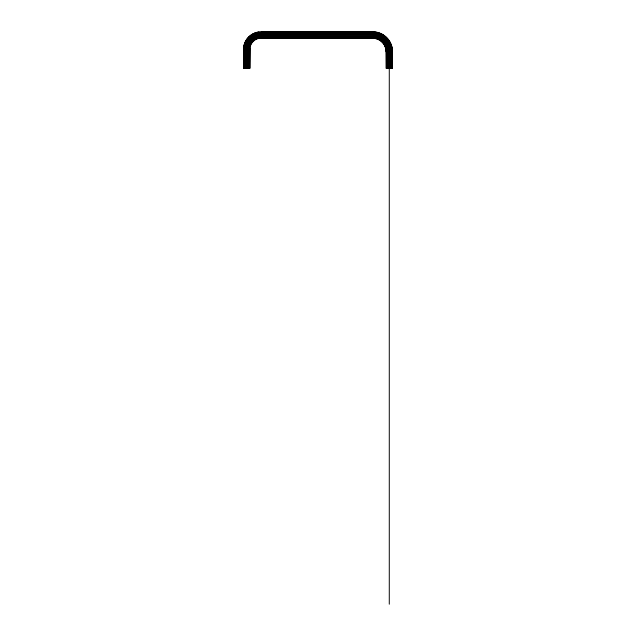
<?xml version="1.0" encoding="UTF-8"?>
<svg xmlns="http://www.w3.org/2000/svg" width="636" height="636" viewBox="0 0 636 636"><rect width="100%" height="100%" fill="white"/><g stroke="black" fill="none" stroke-linecap="round" stroke-linejoin="round"><path stroke-width="0.95" d="M243.612 49.362L243.755 47.167A17.562 17.562 0 0 1 258.876 32.054M250.035 47.994L249.932 68.243L243.501 68.243M259.703 38.335L374.413 38.351A13.396 13.396 0 0 1 385.949 49.886L386.068 51.739M261.062 31.911L375.24 32.07A19.724 19.724 0 0 1 392.229 49.052M392.388 51.532L392.388 68.243M392.07 68.243L391.903 49.099A19.406 19.406 0 0 0 375.2 32.388L258.916 32.372A17.236 17.236 0 0 0 244.073 47.215L243.93 68.243M391.553 68.243L391.402 49.163A18.897 18.897 0 0 0 375.137 32.897L258.979 32.881A16.727 16.727 0 0 0 244.582 47.279L244.447 68.243M390.894 68.243L390.735 49.25A18.229 18.229 0 0 0 375.049 33.557L259.067 33.541A16.059 16.059 0 0 0 245.242 47.366L245.106 68.243M390.114 68.243L389.963 49.354A17.45 17.45 0 0 0 374.946 34.328L259.17 34.312A15.28 15.28 0 0 0 246.013 47.469L245.886 68.243M389.28 604.2L389.28 51.627A16.616 16.616 0 0 0 372.664 35.012L261.165 35.012A14.445 14.445 0 0 0 246.72 49.465L246.72 68.243M388.453 68.243L388.31 49.568A15.781 15.781 0 0 0 374.723 35.982L259.385 35.966A13.61 13.61 0 0 0 247.666 47.684L247.547 68.243M387.674 68.243L387.539 49.672A15.002 15.002 0 0 0 374.628 36.753L259.488 36.737A12.831 12.831 0 0 0 248.438 47.787L248.326 68.243M387.006 68.243L386.879 49.759A14.334 14.334 0 0 0 374.54 37.421L259.575 37.397A12.164 12.164 0 0 0 249.097 47.875L248.994 68.243M386.497 68.243L386.37 49.823A13.825 13.825 0 0 0 374.469 37.922L259.639 37.906A11.655 11.655 0 0 0 249.606 47.938L249.503 68.243M249.821 68.243L249.924 47.986A11.337 11.337 0 0 1 259.687 38.224L374.429 38.247A13.499 13.499 0 0 1 386.052 49.87L386.068 68.243L392.499 68.243L392.333 49.044A19.835 19.835 0 0 0 375.256 31.959L258.86 31.943A17.665 17.665 0 0 0 243.644 47.159L243.612 68.243"/></g></svg>
